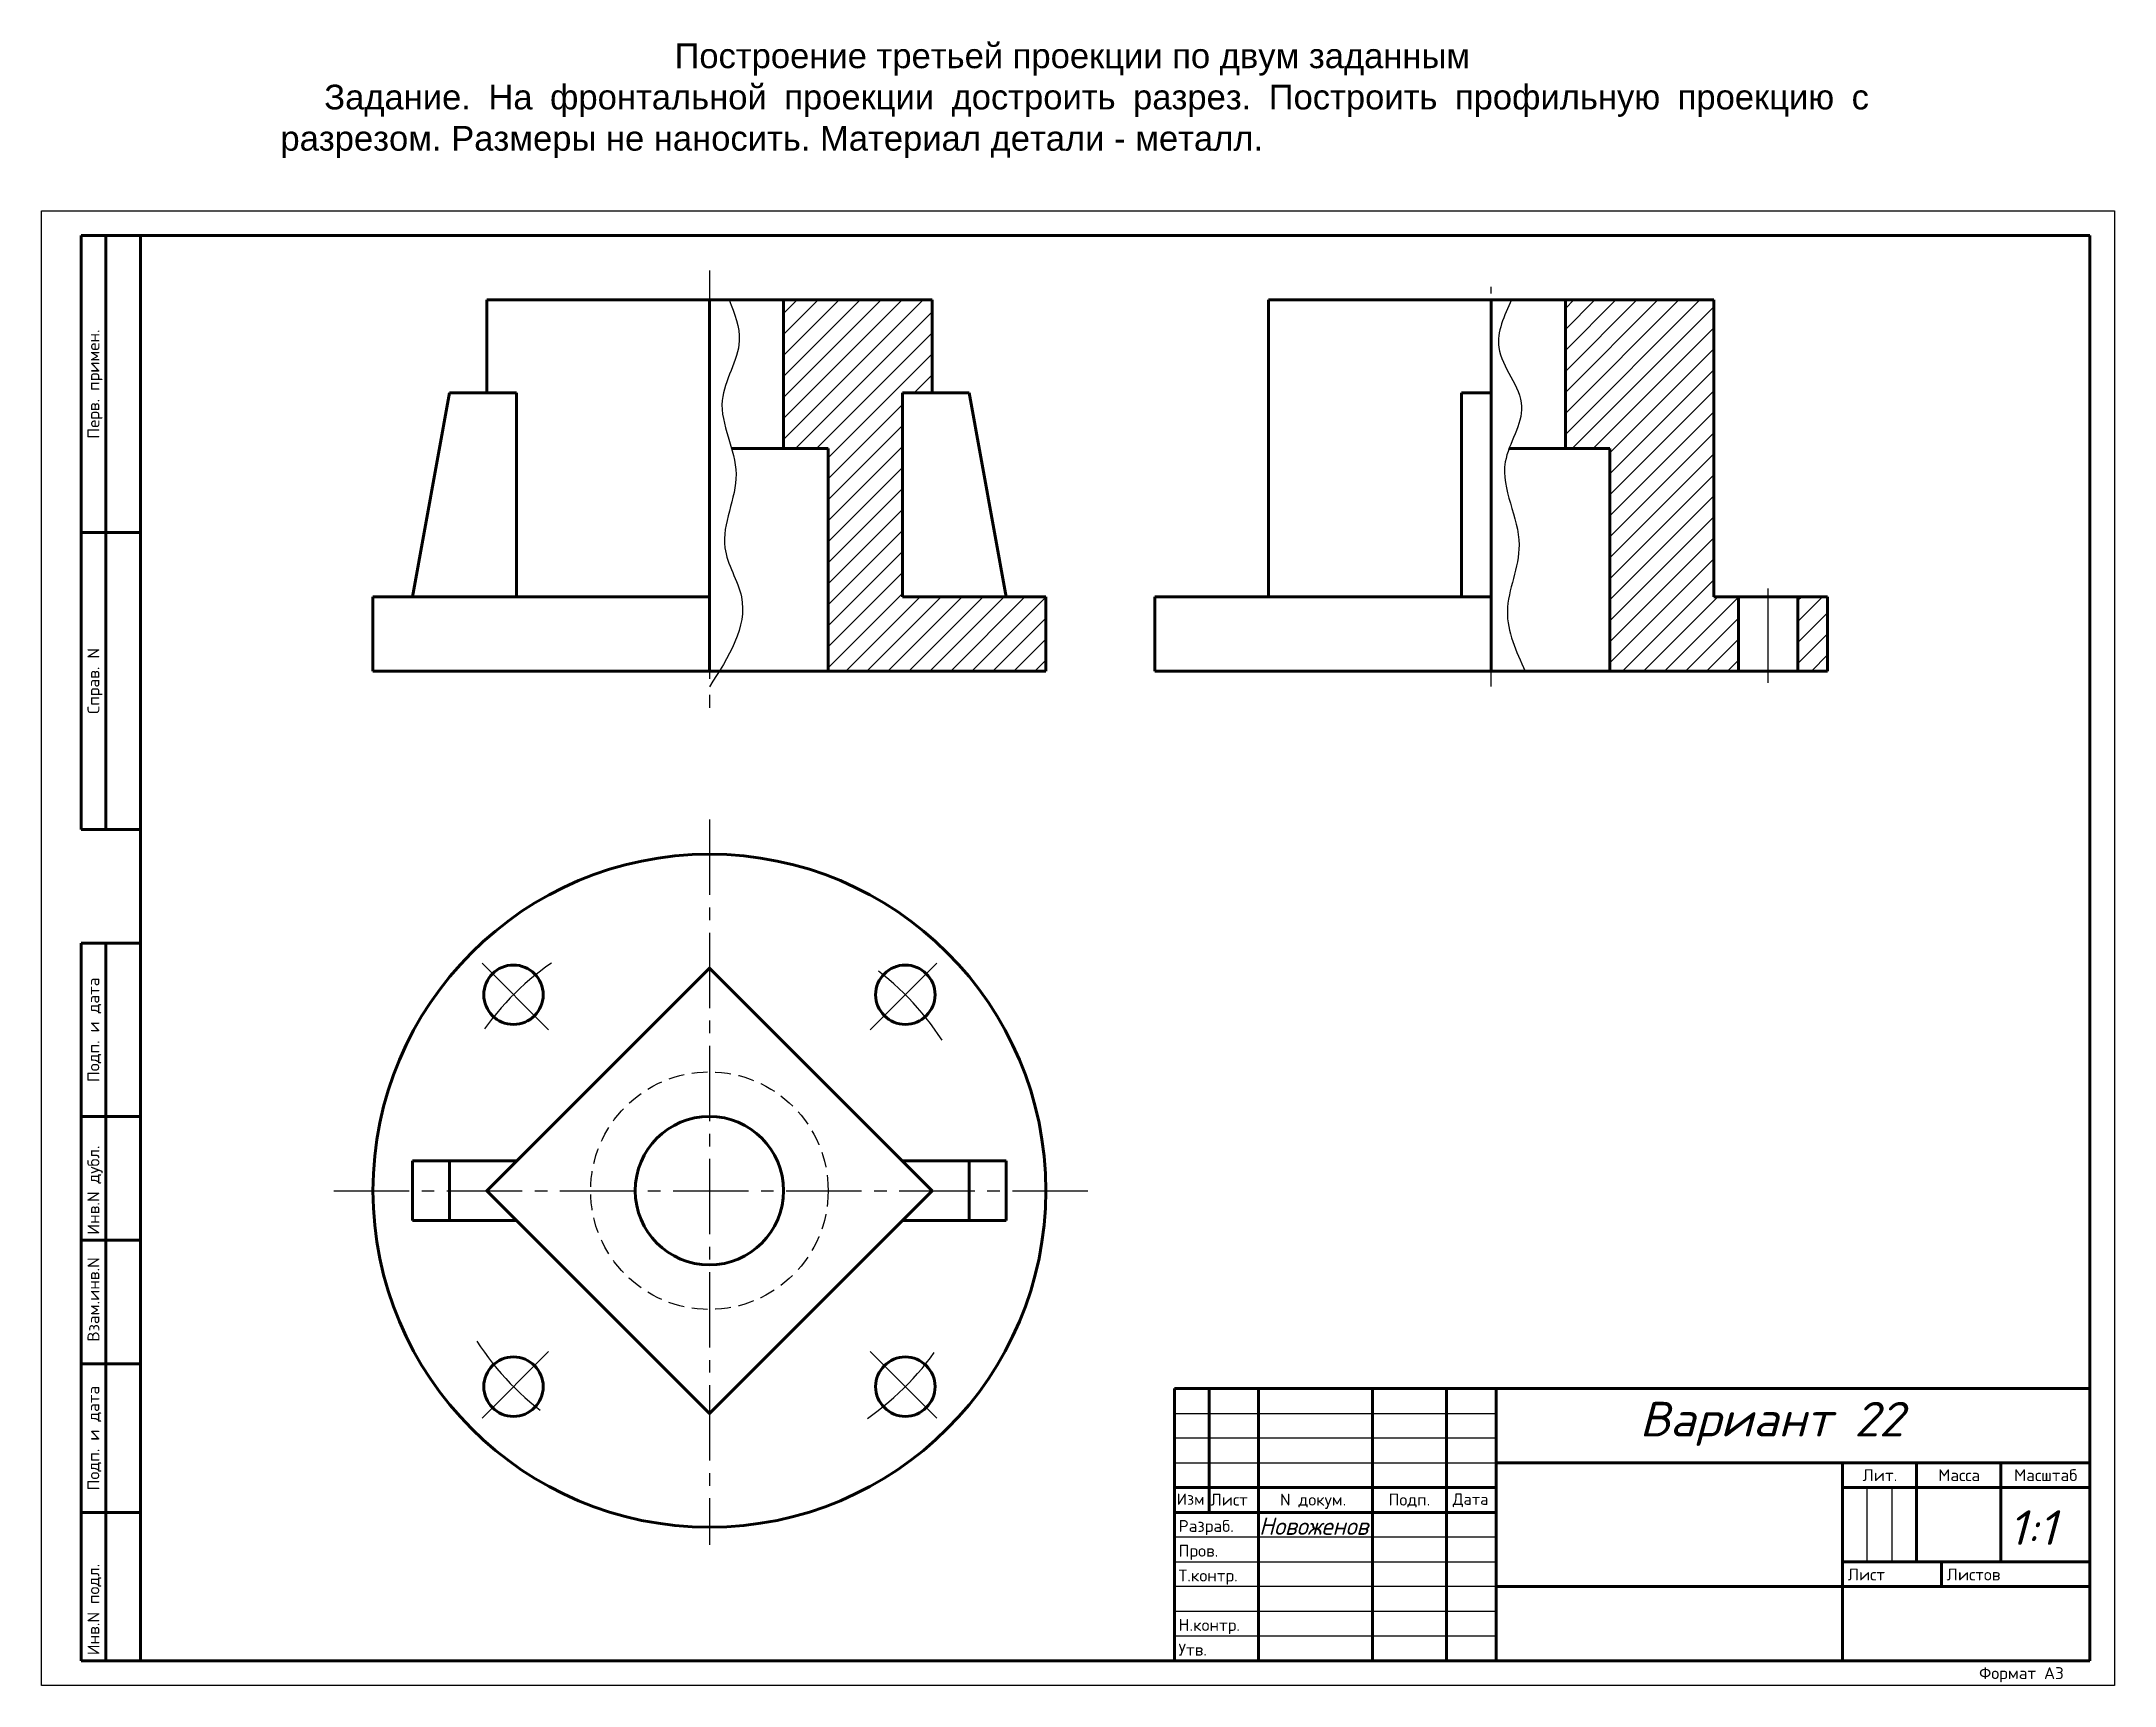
# Model space of a CAD drawing. Extents: x 0 to 419, y 0 to 332.
import ezdxf
from ezdxf.enums import TextEntityAlignment as Align

# ---------------------------------------------------------------- set-up
doc = ezdxf.new("R2010")
doc.units = 0
doc.linetypes.add('CENTER2', pattern=[28.575, 19.05, -3.175, 3.175, -3.175])
doc.linetypes.add('HIDDEN2', pattern=[4.7625, 3.175, -1.5875])
for name, color, linetype, lineweight in [('Оси', 2, 'CENTER2', 30), ('Основная', 3, 'CONTINUOUS', 60), ('Тонкая', 6, 'CONTINUOUS', 30), ('Штриховая', 4, 'HIDDEN2', 30)]:
    doc.layers.add(name, color=color, linetype=linetype, lineweight=lineweight)
doc.layers.add('ТЕКСТ', color=2, linetype='CONTINUOUS', plot=False)
doc.styles.add('RL', font='simplex.shx')
doc.styles.get("Standard").update_dxf_attribs({"font": 'ISOCP'})
doc.styles.add('Т', font='simplex.shx', dxfattribs={"oblique": 15})

msp = doc.modelspace()

# ---------------------------------------------------------------- hatches: boundary and pattern name
at = {"layer": 'Тонкая'}
h = msp.add_hatch(dxfattribs=at)
h.set_pattern_fill('', color=256, scale=3, angle=45, pattern_type=0)
h.set_pattern_definition([(45, (0, 0), (-2.12132, 2.12132), [])])
edge = h.paths.add_edge_path()
edge.add_line((180, 261.25), (174, 261.25))
edge.add_line((174, 261.25), (174, 220))
edge.add_line((174, 220), (203, 220))
edge.add_line((203, 205), (203, 220))
edge.add_line((203, 205), (159, 205))
edge.add_line((159, 250), (159, 205))
edge.add_line((159, 250), (150, 250))
edge.add_line((150, 280), (150, 250))
edge.add_line((180, 280), (150, 280))
edge.add_line((180, 280), (180, 261.25))
h.paths.add_polyline_path([(317, 205), (317, 250), (308, 250), (308, 280), (338, 280), (338, 220), (343, 220), (343, 205)])
h.paths.add_polyline_path([(361, 220), (361, 205), (355, 205), (355, 220)])

# ---------------------------------------------------------------- linework, layer by layer
at = {"layer": 'Оси'}
for p, q in [((135, 285.96), (135, 197.58)), ((293, 201.91), (293, 282.66)), ((349, 202.61), (349, 222.12)), ((102.51, 132.49), (88.21, 146.79)), ((167.49, 132.49), (181.79, 146.79)), ((102.51, 67.51), (88.21, 53.21)), ((167.49, 67.51), (181.79, 53.21))]:
    msp.add_line(p, q, dxfattribs=at)
at = {"layer": 'Оси', "ltscale": 0.8}
for p, q in [((135, 175), (135, 28.45)), ((59.08, 100), (213.94, 100))]:
    msp.add_line(p, q, dxfattribs=at)
at = {"layer": 'Оси'}
for start, end in [(124.7566, 147.1161), (32.8839, 55.2434), (212.8839, 235.2434), (304.7566, 327.1161)]:
    msp.add_arc((135, 100), 56, start, end, dxfattribs=at)
at = {"layer": 'Основная', "color": 3, "lineweight": 60}
for p, q in [((8, 173), (8, 293)), ((8, 293), (414, 293)), ((13, 293), (13, 173)), ((20, 5), (20, 293)), ((414, 293), (414, 5)), ((90, 280), (135, 280)), ((90, 280), (90, 261.25)), ((180, 280), (135, 280)), ((180, 280), (180, 261.25)), ((75, 220), (82.5, 261.25)), ((82.5, 261.25), (96, 261.25)), ((96, 261.25), (96, 220)), ((187.5, 261.25), (174, 261.25)), ((174, 261.25), (174, 220)), ((195, 220), (187.5, 261.25)), ((20, 233), (8, 233)), ((135, 220), (67, 220)), ((67, 205), (67, 220)), ((174, 220), (203, 220)), ((203, 205), (203, 220)), ((67, 205), (135, 205)), ((203, 205), (135, 205)), ((20, 173), (8, 173)), ((8, 5), (8, 150)), ((8, 150), (20, 150)), ((20, 150), (13, 150)), ((13, 150), (13, 5)), ((8, 115), (20, 115)), ((96, 106), (75, 106)), ((75, 106), (75, 94)), ((82.5, 106), (82.5, 94)), ((174, 106), (195, 106)), ((187.5, 106), (187.5, 94)), ((195, 106), (195, 94)), ((75, 94), (96, 94)), ((195, 94), (174, 94)), ((20, 90), (8, 90)), ((8, 65), (20, 65)), ((229, 60), (414, 60)), ((229, 60), (229, 5)), ((236, 35), (236, 60)), ((246, 60), (246, 5)), ((269, 5), (269, 60)), ((284, 60), (284, 5)), ((294, 5), (294, 60)), ((414, 45), (294, 45)), ((364, 45), (364, 5)), ((379, 45), (379, 25)), ((396, 25), (396, 45)), ((294, 40), (229, 40)), ((364, 40), (414, 40)), ((8, 35), (20, 35)), ((229, 35), (294, 35)), ((414, 25), (364, 25)), ((384, 20), (384, 25)), ((294, 20), (414, 20)), ((8, 5), (229, 5)), ((20, 5), (8, 5)), ((414, 5), (229, 5))]:
    msp.add_line(p, q, dxfattribs=at)
at = {"layer": 'Основная'}
for p, q in [((135, 205), (135, 280)), ((150, 280), (150, 250)), ((248, 220), (248, 280)), ((248, 280), (338, 280)), ((293, 205), (293, 280)), ((308, 280), (308, 250)), ((338, 280), (338, 220)), ((287, 220.02), (287, 261.25)), ((287, 261.25), (293, 261.25)), ((159, 250), (139.48, 250)), ((159, 250), (159, 205)), ((317, 250), (296.63, 250)), ((317, 205), (317, 250)), ((225, 220), (225, 205)), ((293, 220), (225, 220)), ((361, 220), (338, 220)), ((343, 205), (343, 220)), ((355, 205), (355, 220)), ((361, 205), (361, 220)), ((225, 205), (361, 205))]:
    msp.add_line(p, q, dxfattribs=at)
at = {"layer": 'Основная', "color": 3, "lineweight": 60}
msp.add_lwpolyline([(180, 100), (135, 145), (90, 100), (135, 55)], close=True, dxfattribs=at)
for centre, radius in [((135, 100), 68), ((95.4, 139.6), 6), ((174.6, 139.6), 6), ((135, 100), 15), ((95.4, 60.4), 6), ((174.6, 60.4), 6)]:
    msp.add_circle(centre, radius, dxfattribs=at)
at = {"layer": 'Тонкая'}
for p, q in [((0, 298), (419, 298)), ((0, 0), (0, 298)), ((419, 298), (419, 0)), ((229, 55), (294, 55)), ((294, 50), (229, 50)), ((229, 45), (294, 45)), ((369, 25), (369, 40)), ((374, 40), (374, 25)), ((294, 30), (229, 30)), ((229, 25), (294, 25)), ((294, 20), (229, 20)), ((229, 15), (294, 15)), ((294, 10), (229, 10)), ((419, 0), (0, 0))]:
    msp.add_line(p, q, dxfattribs=at)
for points in [[(138.99, 280), (141.04, 271.77), (137.59, 259.7), (140.39, 244.82), (138.12, 229.94), (141.47, 220), (135, 201.81)], [(297.14, 280), (294.55, 270.41), (299.16, 258.49), (295.86, 247.27), (298.65, 230.49), (296.28, 217.06), (299.87, 205)]]:
    msp.add_spline(points, degree=3, dxfattribs=at)
at = {"layer": 'Штриховая'}
msp.add_circle((135, 100), 24, dxfattribs=at)

# ---------------------------------------------------------------- texts
at = {"layer": 'ТЕКСТ', "insert": (48.3, 331.84), "char_height": 5, "attachment_point": 1}
msp.add_mtext_dynamic_manual_height_columns('\\pxa1,qc;{\\fArial|b0|i0|c204|p34;Построение третьей проекции по двум заданным\\P\\pi1.7708,a0.25,qj;Задание. На фронтальной проекции достроить разрез. Построить профильную проекцию с разрезом. Размеры не наносить. Материал детали - металл. }', width=320.0964, gutter_width=25, heights=[0], dxfattribs=at)
at = {"layer": 'Тонкая', "style": 'RL'}
for s, p in [('Перв. примен.', (11.7, 263)), ('Справ. N', (11.7, 203)), ('Подп. и дата', (11.7, 132.5)), ('Взам.инв.N', (11.7, 78.01)), ('Подп. и дата', (11.7, 49.99))]:
    msp.add_text(s, height=2.4, rotation=90, dxfattribs=at).set_placement(p, align=Align.CENTER)
for s, p in [('Инв.N дубл.', (11.7, 91.1)), ('Инв.N подл.', (11.7, 6.12))]:
    msp.add_text(s, height=2.4, rotation=90, dxfattribs=at).set_placement(p)
at = {"layer": 'Тонкая', "style": 'Т', "oblique": 15}
for s, p in [('Вариант 22', (323, 50.33)), ('1:1', (397.59, 28.41))]:
    msp.add_text(s, height=7, dxfattribs=at).set_placement(p)
at = {"layer": 'Тонкая', "style": 'RL'}
for s, height, p in [('Лит.', 2.4, (371.59, 41.31)), ('Масса', 2.4, (387.59, 41.31)), ('Масштаб', 2.4, (405.09, 41.31)), ('N докум.', 2.4, (257.02, 36.36)), ('Подп.', 2.4, (276.47, 36.36)), ('Дата', 2.3, (288.86, 36.51))]:
    msp.add_text(s, height=height, dxfattribs=at).set_placement(p, align=Align.CENTER)
for s, height, p in [('Изм', 2.3, (229.44, 36.51)), ('Лист', 2.4, (236.29, 36.36)), ('Разраб.', 2.4, (229.81, 31.04)), ('Пров.', 2.4, (229.81, 26.04)), ('Т.контр.', 2.4, (229.81, 21.04)), ('Лист', 2.4, (365.07, 21.24)), ('Листов', 2.4, (385.07, 21.24)), ('Н.контр.', 2.4, (229.81, 11.04)), ('Утв.', 2.4, (229.81, 6.04)), ('Формат А3', 2.4, (391.62, 1.31))]:
    msp.add_text(s, height=height, dxfattribs=at).set_placement(p)
at = {"layer": 'Тонкая', "style": 'Т', "oblique": 15, "width": 0.915496}
msp.add_text('Новоженов', height=3.5, dxfattribs=at).set_placement((246.1, 30.45), (268.15, 30.45), align=Align.FIT)

doc.saveas('drawing.dxf')
